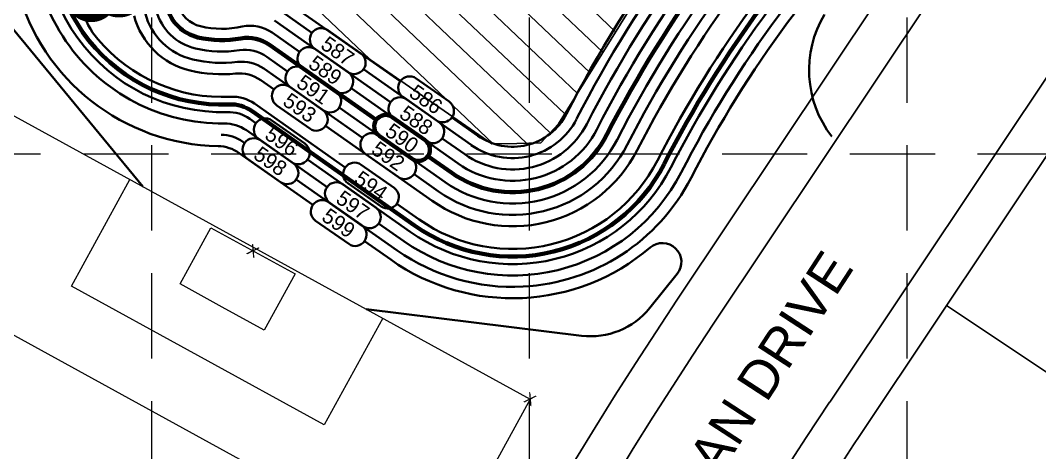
# Model space of a CAD drawing. Header units: inches. Extents: x -5337 to 1057, y 15227 to 19227.
# Drawn here: x -1975 to -1705.8, y 16948.4 to 17062.5 of the extents above; entities that cross this region are included whole.
import ezdxf
from ezdxf.enums import TextEntityAlignment as Align

# ---------------------------------------------------------------- set-up
doc = ezdxf.new("R2010")
doc.units = ezdxf.units.IN
doc.header["$LTSCALE"] = 150
doc.header["$MEASUREMENT"] = 0
doc.linetypes.add('HIDDEN', pattern=[0.375, 0.25, -0.125])
for name, color, linetype in [('BASE', 7, 'Continuous'), ('COMT-MIN', 84, 'Continuous'), ('CONT-MJR', 84, 'Continuous'), ('ECB', 84, 'Continuous'), ('grid', 7, 'HIDDEN'), ('Level 10', 7, 'Continuous'), ('Level 5', 7, 'Continuous'), ('LOT NUM', 7, 'Continuous'), ('LOTLINE', 7, 'Continuous'), ('PAVING', 7, 'Continuous'), ('ROW', 7, 'Continuous'), ('STORM', 7, 'Continuous')]:
    doc.layers.add(name, color=color, linetype=linetype)
doc.styles.get("Standard").update_dxf_attribs({"font": 'ARIAL.TTF', "height": 25})
doc.styles.add('Style-CB101', font='CB101.shx')
doc.styles.add('Style-ENGINEERING', font='ENGINEERING.shx')

# ---------------------------------------------------------------- blocks, each defined once
blk = doc.blocks.new('A$C18F678FE')
at = {"layer": 'BASE', "color": 170, "lineweight": 40, "const_width": 3.51}
blk.add_lwpolyline([(24.74, 19.3, 0.520567), (24.74, 19.3, 0.765195), (25.16, 29.3, 0.417879), (18.11, 33.3, 0.6649), (11.77, 25.13, 0.744833), (5.31, 15.53, 0.975642), (8.29, 5.64, 0.520567), (16.97, 2.85, 0.520567), (19.64, 8.87, 0.540264), (24.74, 19.3)], format="xyb", close=True, dxfattribs=at)

msp = doc.modelspace()

# ---------------------------------------------------------------- linework, layer by layer
at = {"color": 5}
for p, q in [((-1894.06, 17132.02), (-1817.76, 17059.46)), ((-1897.71, 17126.86), (-1821.12, 17054.04)), ((-1901.35, 17121.7), (-1824.49, 17048.61)), ((-1905, 17116.54), (-1827.86, 17043.19)), ((-1908.64, 17111.39), (-1831.22, 17037.77)), ((-1912.29, 17106.23), (-1835.05, 17032.78)), ((-1915.94, 17101.07), (-1841.27, 17030.07)), ((-1920.08, 17096.39), (-1850.11, 17029.85)), ((-1924.36, 17091.83), (-1882.69, 17052.21)), ((-1832.84, 17035.16), (-1806.25, 17077.99)), ((-1908.63, 17070.19), (-1850.43, 17029.84)), ((-1837.49, 17030.17), (-1832.84, 17035.16)), ((-1850.43, 17029.84), (-1843.89, 17030)), ((-1843.89, 17030), (-1837.49, 17030.17))]:
    msp.add_line(p, q, dxfattribs=at)
at = {"layer": 'COMT-MIN', "color": 5, "linetype": 'Continuous', "lineweight": 40}
for p, q in [((-1874.65, 17046.42), (-1906.87, 17069.07)), ((-1982.75, 17067.17), (-1973.59, 17056.08)), ((-1897.99, 17059.16), (-1907.35, 17065.74)), ((-1877.23, 17040.9), (-1907.91, 17062.46)), ((-1901.25, 17054.12), (-1908.53, 17059.23)), ((-1885.08, 17053.76), (-1893.81, 17059.89)), ((-1893.81, 17059.89), (-1893.81, 17059.89)), ((-1942.63, 17018.57), (-1973.59, 17056.08)), ((-1897.25, 17054.98), (-1897.25, 17054.98)), ((-1897.25, 17054.98), (-1888.52, 17048.85)), ((-1888.35, 17048.72), (-1897.07, 17054.85)), ((-1897.07, 17054.85), (-1897.07, 17054.85)), ((-1904.42, 17049.01), (-1909.92, 17052.88)), ((-1885.08, 17053.76), (-1885.08, 17053.76)), ((-1884.64, 17031.44), (-1910.69, 17049.75)), ((-1900.52, 17049.94), (-1900.52, 17049.94)), ((-1900.52, 17049.94), (-1891.79, 17043.81)), ((-1891.51, 17043.62), (-1900.24, 17049.75)), ((-1900.24, 17049.75), (-1900.24, 17049.75)), ((-1855.89, 17029.57), (-1884.35, 17049.57)), ((-1888.35, 17048.72), (-1888.35, 17048.72)), ((-1861.74, 17041.02), (-1870.47, 17047.15)), ((-1870.47, 17047.15), (-1870.47, 17047.15)), ((-1908, 17044.2), (-1911.49, 17046.65)), ((-1895.09, 17038.8), (-1903.82, 17044.93)), ((-1903.82, 17044.93), (-1903.82, 17044.93)), ((-1903.69, 17044.84), (-1903.69, 17044.84)), ((-1903.69, 17044.84), (-1894.96, 17038.71)), ((-1859.34, 17024.66), (-1887.62, 17044.54)), ((-1891.51, 17043.62), (-1891.51, 17043.62)), ((-1873.91, 17042.24), (-1873.91, 17042.24)), ((-1873.91, 17042.24), (-1865.18, 17036.11)), ((-1864.32, 17035.5), (-1873.05, 17041.63)), ((-1873.05, 17041.63), (-1873.05, 17041.63)), ((-1889.19, 17023.64), (-1913.19, 17040.51)), ((-1907.27, 17040.02), (-1907.27, 17040.02)), ((-1907.27, 17040.02), (-1898.54, 17033.89)), ((-1895.09, 17038.8), (-1895.09, 17038.8)), ((-1862.79, 17019.75), (-1890.79, 17039.43)), ((-1861.74, 17041.02), (-1861.74, 17041.02)), ((-1912.77, 17035.32), (-1914.38, 17036.46)), ((-1899.86, 17029.93), (-1908.59, 17036.06)), ((-1908.59, 17036.06), (-1908.59, 17036.06)), ((-1876.49, 17036.72), (-1876.49, 17036.72)), ((-1876.49, 17036.72), (-1867.76, 17030.59)), ((-1854.17, 17032.02), (-1861.01, 17036.83)), ((-1830.73, 17037.8), (-1830.73, 17037.8)), ((-1828.07, 17036.43), (-1828.07, 17036.43)), ((-1915.3, 17033.44), (-1893.99, 17018.46)), ((-1866.25, 17014.84), (-1894.37, 17034.61)), ((-1864.32, 17035.5), (-1864.32, 17035.5)), ((-1825.4, 17035.06), (-1825.4, 17035.06)), ((-1822.73, 17033.69), (-1822.73, 17033.69)), ((-1912.04, 17031.15), (-1912.04, 17031.15)), ((-1912.04, 17031.15), (-1903.31, 17025.02)), ((-1902.84, 17024.69), (-1911.57, 17030.82)), ((-1911.57, 17030.82), (-1911.57, 17030.82)), ((-1871.73, 17026.04), (-1880.46, 17032.17)), ((-1880.46, 17032.17), (-1880.46, 17032.17)), ((-1857.62, 17027.11), (-1863.59, 17031.31)), ((-1854.17, 17032.02), (-1854.17, 17032.02)), ((-1817.39, 17030.95), (-1817.39, 17030.95)), ((-1916.25, 17030.43), (-1915.75, 17030.09)), ((-1899.86, 17029.93), (-1899.86, 17029.93)), ((-1855.89, 17029.57), (-1855.89, 17029.57)), ((-1814.72, 17029.58), (-1814.72, 17029.58)), ((-1812.06, 17028.21), (-1812.06, 17028.21)), ((-1917.21, 17027.45), (-1897.74, 17013.76)), ((-1915.02, 17025.91), (-1915.02, 17025.91)), ((-1915.02, 17025.91), (-1906.29, 17019.78)), ((-1872, 17006.66), (-1899.14, 17025.74)), ((-1883.91, 17027.26), (-1883.91, 17027.26)), ((-1883.91, 17027.26), (-1875.18, 17021.13)), ((-1871.73, 17026.04), (-1871.73, 17026.04)), ((-1857.62, 17027.11), (-1857.62, 17027.11)), ((-1806.72, 17025.47), (-1806.72, 17025.47)), ((-1902.84, 17024.69), (-1902.84, 17024.69)), ((-1876.29, 17018.24), (-1885.01, 17024.37)), ((-1885.01, 17024.37), (-1885.01, 17024.37)), ((-1859.34, 17024.66), (-1859.34, 17024.66)), ((-1803.16, 17023.64), (-1803.16, 17023.64)), ((-1902.12, 17020.5), (-1875.45, 17001.75)), ((-1864.52, 17017.3), (-1871, 17021.85)), ((-1800.49, 17022.27), (-1800.49, 17022.27)), ((-1797.82, 17020.9), (-1797.82, 17020.9)), ((-1881.08, 17013.06), (-1889.81, 17019.19)), ((-1889.81, 17019.19), (-1889.81, 17019.19)), ((-1888.46, 17019.46), (-1888.46, 17019.46)), ((-1888.46, 17019.46), (-1879.73, 17013.33)), ((-1876.29, 17018.24), (-1876.29, 17018.24)), ((-1864.52, 17017.3), (-1864.52, 17017.3)), ((-1862.79, 17019.75), (-1862.79, 17019.75)), ((-1884.83, 17008.36), (-1893.56, 17014.49)), ((-1893.56, 17014.49), (-1893.56, 17014.49)), ((-1866.25, 17014.84), (-1866.25, 17014.84)), ((-1893.26, 17014.28), (-1893.26, 17014.28)), ((-1893.26, 17014.28), (-1884.53, 17008.15)), ((-1881.08, 17013.06), (-1881.08, 17013.06)), ((-1869.7, 17009.93), (-1875.56, 17014.06)), ((-1897.01, 17009.58), (-1897.01, 17009.58)), ((-1897.01, 17009.58), (-1888.28, 17003.45)), ((-1869.7, 17009.93), (-1869.7, 17009.93)), ((-1884.83, 17008.36), (-1884.83, 17008.36)), ((-1880.36, 17008.87), (-1873.72, 17004.21)), ((-1884.1, 17004.17), (-1877.17, 16999.3)), ((-1873.72, 17004.21), (-1873.72, 17004.21)), ((-1875.45, 17001.75), (-1875.45, 17001.75)), ((-1801.5, 16995.56), (-1808.75, 16986.55)), ((-1883.62, 16986.21), (-1826.77, 16979.23))]:
    msp.add_line(p, q, dxfattribs=at)
for centre, radius, start, end in [((-1533.64, 16885.2), 334, 134.1719, 152.8125), ((-1533.64, 16885.2), 331, 134.1719, 152.8125), ((-1533.64, 16885.2), 328, 134.1719, 152.8125), ((-1533.64, 16885.2), 325, 134.1719, 152.8125), ((-1533.64, 16885.2), 319, 134.1719, 152.8125), ((-1533.64, 16885.2), 316, 134.1719, 152.8125), ((-1533.64, 16885.2), 313, 134.1719, 152.8125), ((-1921.71, 17085.25), 50, 158.2421, 270.6237), ((-1533.64, 16885.2), 307, 134.1719, 152.8125), ((-1921.71, 17085.25), 47, 160.0455, 271.5845), ((-1533.64, 16885.2), 303, 134.1719, 152.8125), ((-1533.64, 16885.2), 300, 134.1719, 152.8125), ((-1533.64, 16885.2), 297, 134.1719, 152.8125), ((-1921.71, 17085.25), 56, 195.0043, 268.909), ((-1925.58, 17068.7), 8, 194.5402, 256.8422), ((-1939.28, 17070.42), 20, 194.5402, 220.163), ((-1925.58, 17068.7), 20, 194.5402, 256.8422), ((-1925.58, 17068.7), 17, 194.5402, 256.8422), ((-1925.58, 17068.7), 14, 194.5402, 256.8422), ((-1921.71, 17085.25), 25, 256.8422, 282.2578), ((-1914.28, 17051.05), 10, 54.8946, 102.2578), ((-1895.53, 17057.43), 3, 54.9264, 234.9264), ((-1921.71, 17085.25), 43, 220.163, 272.9952), ((-1921.71, 17085.25), 31, 256.8422, 278.462), ((-1898.8, 17052.4), 3, 54.9264, 234.9264), ((-1921.71, 17085.25), 34, 256.8422, 276.8774), ((-1915.67, 17044.7), 10, 54.8946, 98.462), ((-1886.8, 17051.3), 3, 234.9264, 54.9264), ((-1916.44, 17041.57), 10, 54.8946, 96.8774), ((-1901.97, 17047.29), 3, 54.9264, 234.9264), ((-1921.71, 17085.25), 37, 256.8422, 275.4545), ((-1917.24, 17038.47), 10, 54.8946, 95.4545), ((-1890.07, 17046.27), 3, 234.9264, 54.9264), ((-1872.19, 17044.69), 3, 54.9264, 234.9264), ((-1905.55, 17042.47), 3, 54.9264, 234.9264), ((-1918.94, 17032.33), 10, 54.8946, 92.9952), ((-1893.24, 17041.16), 3, 234.9264, 54.9264), ((-1874.77, 17039.17), 3, 54.9264, 234.9264), ((-1896.82, 17036.34), 3, 234.9264, 54.9264), ((-1863.46, 17038.56), 3, 234.9264, 54.9264), ((-1920.13, 17028.27), 10, 54.8945, 91.5845), ((-1910.31, 17033.6), 3, 54.9264, 234.9264), ((-1844.97, 17045.11), 19, 234.8946, 332.8125), ((-1844.97, 17045.11), 16, 234.8946, 332.8125), ((-1921.05, 17025.26), 10, 54.8947, 90.6237), ((-1866.04, 17033.04), 3, 234.9264, 54.9264), ((-1844.97, 17045.11), 25, 234.8946, 332.8125), ((-1844.97, 17045.11), 22, 234.8946, 332.8125), ((-1922, 17022.25), 10, 54.8946, 89.7348), ((-1913.3, 17028.36), 3, 54.9264, 234.9264), ((-1882.18, 17029.71), 3, 54.9264, 234.9264), ((-1844.97, 17045.11), 31, 234.8946, 332.8125), ((-1922.96, 17019.27), 10, 54.8946, 88.909), ((-1901.59, 17027.47), 3, 234.9264, 54.9264), ((-1844.97, 17045.11), 37, 234.8946, 332.8125), ((-1844.97, 17045.11), 34, 234.8946, 332.8125), ((-1873.45, 17023.59), 3, 234.9264, 54.9264), ((-1844.97, 17045.11), 43, 234.8946, 332.8125), ((-1904.57, 17022.23), 3, 234.9264, 54.9264), ((-1886.74, 17021.92), 3, 54.9264, 234.9264), ((-1844.97, 17045.11), 47, 234.8946, 332.8125), ((-1844.97, 17045.11), 50, 234.8946, 332.8125), ((-1844.97, 17045.11), 53, 272.9903, 332.8125), ((-1891.54, 17016.73), 3, 54.9264, 234.9264), ((-1878.01, 17015.79), 3, 234.9264, 54.9264), ((-1895.28, 17012.03), 3, 54.9264, 234.9264), ((-1882.81, 17010.6), 3, 234.9264, 54.9264), ((-1886.55, 17005.9), 3, 234.9264, 54.9264), ((-1844.97, 17045.11), 56, 234.8946, 310.4437), ((-1844.97, 17045.11), 53, 234.8946, 272.9903)]:
    msp.add_arc(centre, radius, start, end, dxfattribs=at)
at = {"layer": 'COMT-MIN', "color": 5, "linetype": 'Continuous', "lineweight": 40, "extrusion": (0, 0, -1)}
for centre, radius, start, end in [((1738.15, 17049.35), 28.53, 322.1101, 30.949), ((1805.4, 16998.69), 5, 49.5563, 218.8081), ((1824.33, 16999.08), 20, 218.808, 277.0037)]:
    msp.add_arc(centre, radius, start, end, dxfattribs=at)
at = {"layer": 'CONT-MJR', "color": 5, "linetype": 'Continuous', "lineweight": 70}
for p, q in [((-1909.2, 17056.04), (-1880.99, 17036.21)), ((-1913.78, 17038.48), (-1870.85, 17008.3)), ((-1868.09, 17030.81), (-1876.81, 17036.94)), ((-1876.81, 17036.94), (-1876.81, 17036.94)), ((-1880.26, 17032.03), (-1880.26, 17032.03)), ((-1880.26, 17032.03), (-1871.53, 17025.9)), ((-1868.09, 17030.81), (-1868.09, 17030.81)), ((-1820.06, 17032.32), (-1820.06, 17032.32)), ((-1867.36, 17026.63), (-1861.07, 17022.21)), ((-1861.07, 17022.21), (-1861.07, 17022.21)), ((-1870.85, 17008.3), (-1870.85, 17008.3))]:
    msp.add_line(p, q, dxfattribs=at)
for centre, radius, start, end in [((-1533.64, 16885.2), 322, 134.1719, 152.8125), ((-1533.64, 16885.2), 305, 134.1719, 152.8125), ((-1921.71, 17085.25), 45, 164.9492, 272.27), ((-1925.58, 17068.7), 11, 194.5402, 256.8422), ((-1921.71, 17085.25), 28, 256.8422, 280.2409), ((-1914.95, 17047.86), 10, 54.8946, 100.2409), ((-1919.53, 17030.3), 10, 54.8945, 92.27), ((-1878.54, 17034.49), 3, 54.9264, 234.9264), ((-1869.81, 17028.36), 3, 234.9264, 54.9264), ((-1844.97, 17045.11), 28, 234.8946, 332.8125), ((-1844.97, 17045.11), 45, 234.8946, 332.8125)]:
    msp.add_arc(centre, radius, start, end, dxfattribs=at)
at = {"layer": 'grid', "color": 252, "linetype": 'HIDDEN', "lineweight": 0, "ltscale": 0.6}
for p, q in [((-1940.39, 19121.98), (-1940.39, 15630.29)), ((-1840.64, 19121.98), (-1840.64, 15630.29)), ((-1740.89, 19121.98), (-1740.89, 15630.29)), ((-5232.14, 17027.23), (952.36, 17027.23))]:
    msp.add_line(p, q, dxfattribs=at)
at = {"layer": 'Level 5', "color": 7, "linetype": 'Continuous', "lineweight": 13}
for p, q in [((-1985, 17041.8), (-1840.35, 16962.49)), ((-1961.51, 16992.27), (-1946.05, 17020.46)), ((-1932.81, 16992.88), (-1924.68, 17007.72)), ((-1924.68, 17007.72), (-1902.42, 16995.52)), ((-2009.41, 16997.28), (-1864.76, 16917.97)), ((-1921.69, 16986.78), (-1932.81, 16992.88)), ((-1902.42, 16995.52), (-1910.56, 16980.68)), ((-1894.74, 16955.67), (-1961.51, 16992.27)), ((-1910.56, 16980.68), (-1921.69, 16986.78)), ((-1879.29, 16983.85), (-1894.74, 16955.67)), ((-1840.35, 16962.49), (-1974.57, 16717.69))]:
    msp.add_line(p, q, dxfattribs=at)
at = {"layer": 'LOTLINE'}
msp.add_line((-1634.71, 16923.34), (-1730.34, 16987.22), dxfattribs=at)
at = {"layer": 'PAVING'}
for p, q in [((-1650.63, 17193.84), (-1792, 16982.23)), ((-1619.86, 17173.28), (-1761.23, 16961.68))]:
    msp.add_line(p, q, dxfattribs=at)
for radius, end in [(1115.5, 178.14658), (1078.5, 155.79655)]:
    msp.add_arc((-864.45, 16362.56), radius, 146.25416, end, dxfattribs=at)
at = {"layer": 'ROW'}
for p, q in [((-1801.56, 16988.62), (-1660.34, 17200)), ((-1751.67, 16955.29), (-1633.07, 17132.82))]:
    msp.add_line(p, q, dxfattribs=at)
for radius, end in [(1127, 178.56673), (1067, 156.34884)]:
    msp.add_arc((-864.45, 16362.56), radius, 146.25416, end, dxfattribs=at)
at = {"layer": 'STORM', "color": 5}
for radius, start in [(91.38, 106.3759), (88.62, 106.4329)]:
    msp.add_arc((-1931.55, 16993.86), radius, start, 146.2542, dxfattribs=at)

# ---------------------------------------------------------------- block references
at = {"layer": 'ECB', "rotation": 39.02751943581536}
msp.add_blockref('A$C18F678FE', (-1954.93, 17056.32), dxfattribs=at)

# ---------------------------------------------------------------- texts
at = {"layer": 'COMT-MIN', "color": 5, "linetype": 'Continuous', "lineweight": 40, "style": 'Style-ENGINEERING'}
for s, p in [('587', (-1891.17, 17054.37)), ('589', (-1894.43, 17049.33)), ('591', (-1897.6, 17044.23)), ('586', (-1867.83, 17041.63)), ('593', (-1901.18, 17039.41)), ('588', (-1870.41, 17036.11)), ('596', (-1905.95, 17030.54)), ('592', (-1877.82, 17026.65)), ('598', (-1908.93, 17025.3)), ('594', (-1882.37, 17018.85)), ('597', (-1887.17, 17013.67)), ('599', (-1890.92, 17008.97))]:
    msp.add_text(s, height=4, rotation=324.9264, dxfattribs=at).set_placement(p, align=Align.MIDDLE_CENTER)
at = {"layer": 'CONT-MJR', "color": 5, "linetype": 'Continuous', "lineweight": 70, "style": 'Style-ENGINEERING'}
msp.add_text('590', height=4, rotation=324.9264, dxfattribs=at).set_placement((-1874.17, 17031.42), align=Align.MIDDLE_CENTER)
at = {"layer": 'Level 10', "color": 7, "linetype": 'Continuous', "lineweight": 30, "style": 'Style-CB101'}
for p in [(-1913.55, 17001.62), (-1840.35, 16962.49)]:
    msp.add_text('X', height=3, rotation=330.6613, dxfattribs=at).set_placement(p, align=Align.MIDDLE_CENTER)
at = {"layer": 'LOT NUM'}
msp.add_text('WATERMAN DRIVE    ', height=10, rotation=56.9538, dxfattribs=at).set_placement((-1828.68, 16892.45), align=Align.MIDDLE_LEFT)

doc.saveas('drawing.dxf')
